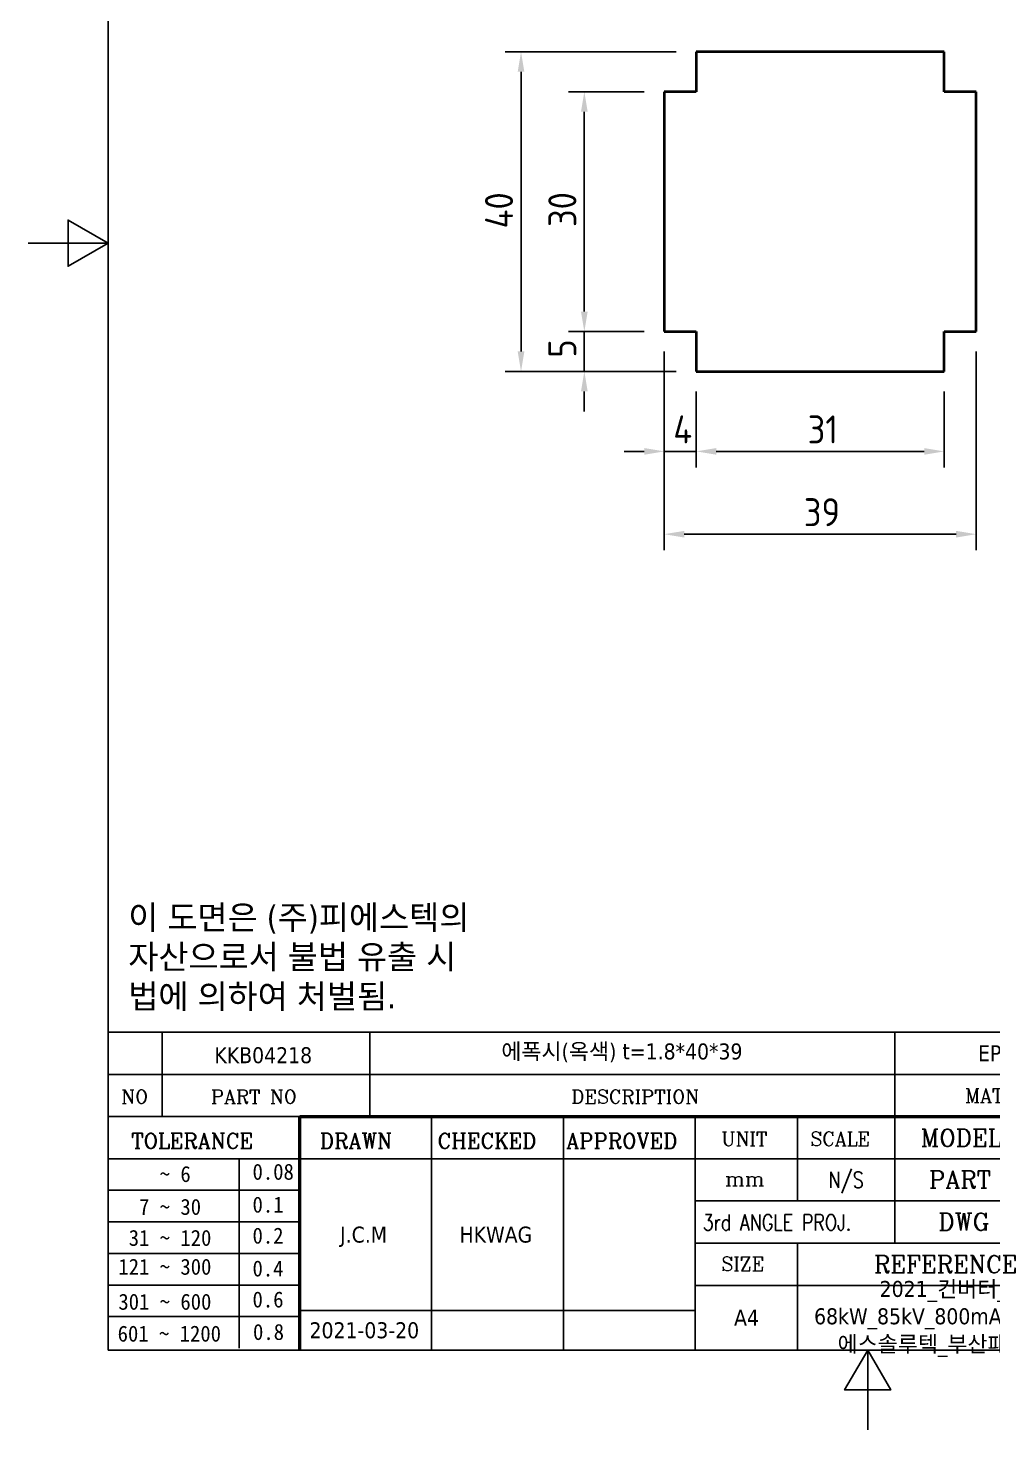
# Model space of a CAD drawing. Header units: millimetres. Extents: x 0 to 210, y 0 to 297.
# Drawn here: x 0 to 120.7, y 0 to 175.4 of the extents above; entities that cross this region are included whole.
import ezdxf
from ezdxf.enums import TextEntityAlignment as Align

# ---------------------------------------------------------------- set-up
doc = ezdxf.new("R2010")
doc.units = ezdxf.units.MM
doc.layers.get('0').update_dxf_attribs({"color": 3, "lineweight": 25, "true_color": 0x00ff00})
for name, color, linetype, lineweight, true_color in [('가시적인 것(ISO)', 3, 'Continuous', 40, 0x00ff00), ('기호(ISO)', 5, 'Continuous', 25, 0x0000ff), ('제목(ISO)', 5, 'Continuous', 50, 0x0000ff), ('치수(ISO)', 2, 'Continuous', 25, 0xffff00)]:
    doc.layers.add(name, color=color, linetype=linetype, lineweight=lineweight, true_color=true_color)
doc.layers.add('경계(ISO)', color=7, linetype='Continuous', lineweight=25)
doc.styles.add('HAN_291', font='')
doc.styles.add('RC_284', font='ROMANC.shx')
doc.styles.add('RC_287', font='ROMANC.shx')
doc.styles.add('RC_292', font='ROMANC.shx')
doc.styles.add('문자 텍스트_PSTEK_POSCO', font='isocp.shx')
doc.styles.add('치수 텍스트_PSTEK_POSCO', font='isocp.shx')
doc.styles.add('텍스트 스타일198', font='tahoma.ttf')
doc.styles.add('텍스트 스타일333', font='ROMANC.shx', dxfattribs={"width": 0.800000011920929})
doc.styles.get('HAN_291').set_extended_font_data('GulimChe')
doc.dimstyles.new('치수_PSTEK_POSCO', dxfattribs={"dimtxt": 3.5, "dimasz": 2.5, "dimexe": 2, "dimexo": 2.5, "dimgap": 1, "dimtad": 1, "dimrnd": 1e-08, "dimdsep": 46, "dimtxsty": '치수 텍스트_PSTEK_POSCO', "dimcen": 0.09, "dimdle": 10, "dimclrd": 7, "dimclre": 7, "dimclrt": 2, "dimadec": 1, "dimazin": 2, "dimtfac": 1, "dimtmove": 0, "dimatfit": 3, "dimfxl": 1, "dimtolj": 1, "dimlwd": -1, "dimlwe": -1, "dimarcsym": 0})

# ---------------------------------------------------------------- blocks, each defined once
blk = doc.blocks.new('경계 Default Border')
at = {"layer": '경계(ISO)', "flags": 128}
for points in [[(10, 10), (10, 287.0000076293945), (200, 287.0000076293945), (200, 10), (10, 10)], [(0, 148.5000038146973), (10, 148.5000038146973), (5, 151.3867473602295), (5, 145.6132507324219), (10, 148.5000038146973)], [(105, 0), (105, 10), (102.1132469177246, 5), (107.8867530822754, 5), (105, 10)]]:
    blk.add_lwpolyline(points, dxfattribs=at)
blk = doc.blocks.new('제목 블록 PSTEK')
at = {"color": 180, "true_color": 0x3f00ff}
for p, q in [((182.475792979055, 11.79100474011392), (182.4757929790549, 51.56524660363496)), ((182.4757929790549, 51.56524660363496), (372.4757929537551, 51.56524660363496)), ((189.2651435055721, 51.56524660363496), (189.2651435055722, 41.00524660363494)), ((215.2152739891528, 41.00524660363494), (215.2152739891528, 51.56524660363496)), ((280.8758854511282, 51.56524660363496), (280.8758854511282, 41.00524660363494)), ((182.475792979055, 46.2852466036349), (372.4757929537551, 46.28524660363492)), ((182.475792979055, 41.00524660363493), (206.451475290024, 41.00524660363493)), ((222.9401812389276, 11.79100474011392), (222.9401812389276, 41.00524660363494)), ((239.4288871878316, 11.79100474011392), (239.4288871878316, 41.00524660363494)), ((255.9175931367356, 11.79100474011392), (255.9175931367356, 41.00524660363494)), ((268.6918866058747, 41.00524660363494), (268.6918866058747, 30.44524660363498)), ((280.8758854511282, 41.00524660363494), (280.8758854511282, 25.16524660363502)), ((182.475792979055, 35.72524660363497), (206.451475290024, 35.72524660363497)), ((198.8621818849491, 12.02524660363491), (198.8621818849491, 35.72524660363497)), ((206.451475290024, 35.72524660363497), (372.4757929537551, 35.72524660363497)), ((182.475792979055, 31.77524660363492), (206.451475290024, 31.77524660363492)), ((255.917593136736, 30.44524660363498), (372.4757929537552, 30.44524660363501)), ((182.475792979055, 27.82524660363487), (206.451475290024, 27.82524660363487)), ((255.9175931367359, 25.16524660363502), (372.4757929537552, 25.165246603635)), ((268.6918866058744, 25.16524660363502), (268.6918866058744, 11.79100474011392)), ((182.475792979055, 23.87524660363505), (206.451475290024, 23.87524660363505)), ((182.475792979055, 19.92524660363478), (206.451475290024, 19.92524660363478)), ((255.9175931367359, 19.88524660363481), (310.0881549537553, 19.88524660363481)), ((182.475792979055, 15.97524660363496), (206.451475290024, 15.97524660363496)), ((206.451475290024, 16.74100474011396), (255.9175931367359, 16.74100474011396)), ((182.475792979055, 11.79100474011392), (372.4757929537551, 11.79100474011389))]:
    blk.add_line(p, q, dxfattribs=at)
at = {"color": 7, "lineweight": 50}
for p, q in [((206.4514752900237, 11.79100474011392), (206.4514752900237, 41.00524660363494)), ((206.451475290024, 41.00524660363494), (372.4757929537551, 41.00524660363496))]:
    blk.add_line(p, q, dxfattribs=at)
at = {"layer": '제목(ISO)', "lineweight": 18}
blk.add_line((182.475792979055, 35.72500474011393), (182.475792979055, 11.79100474011392), dxfattribs=at)
at = {"color": 2, "true_color": 0xffff00}
for s, height, style, p in [('NO', 1.742399930953979, 'RC_284', (184.135398793432, 42.62317362549192)), ('PART NO', 1.742399930953979, 'RC_284', (195.3359407378685, 42.62317362549192)), ('DESCRIPTION', 1.742399930953979, 'RC_284', (240.4025565652523, 42.62317362549192)), (' TOLERANCE', 1.899999976158142, 'RC_287', (184.0872874387979, 37.00893196870329)), ('DRAWN', 1.899999976158142, 'RC_287', (208.9766620976279, 37.00893196870329)), ('CHECKED', 1.899999976158142, 'RC_287', (223.6856844514997, 37.00893196870329)), ('APPROVED', 1.899999976158142, 'RC_287', (239.7795453577791, 37.00893196870329)), ('UNIT', 1.742399930953979, 'RC_284', (259.1652673287452, 37.34317362549218)), ('SCALE', 1.742399930953979, 'RC_284', (270.2934779252897, 37.34317362549218)), ('MODEL NAME', 2.178000062704086, 'RC_292', (284.096330289083, 37.25462520371384)), ('    ~ 6', 2.000000029802322, 'HAN_291', (183.7721304966814, 32.8176515608431)), ('0.08', 2.000000029802322, 'HAN_291', (200.5467345600617, 33.09873600004101)), ('mm', 1.742399930953979, 'RC_284', (259.6505418159997, 32.3543089683787)), ('PART NAME', 2.178000062704086, 'RC_292', (285.1416959765849, 32.03045329421792)), ('  7 ~ 30', 2.000000029802322, 'HAN_291', (183.7721304966814, 28.70538114822415)), ('0.1', 2.000000029802322, 'HAN_291', (200.5467345600617, 28.98646558742206)), (' DWG NO.', 2.178000062704086, 'RC_292', (284.8124284083233, 26.75045329421772)), (' 31 ~ 120', 2.000000029802322, 'HAN_291', (183.7721304966814, 24.82628181916237)), ('0.2', 2.000000029802322, 'HAN_291', (200.5467345600617, 25.10736625836028)), ('121 ~ 300', 2.000000029802322, 'HAN_291', (183.7721304966814, 21.21401206133254)), ('0.4', 2.000000029802322, 'HAN_291', (200.5467345600617, 20.99509650053045)), ('SIZE', 1.742399930953979, 'RC_284', (259.1652673287452, 21.69497768947366)), ('REFERENCE', 2.178000062704086, 'RC_292', (278.2741065029841, 21.43214925458022)), ('301 ~ 600', 2.000000029802322, 'HAN_291', (183.7721304966814, 16.83491273227077)), ('0.6', 2.000000029802322, 'HAN_291', (200.5467345600617, 17.11599717146868)), ('601 ~ 1200', 2.000000029802322, 'HAN_291', (183.6802025156883, 12.84759660881125)), ('0.8', 2.000000029802322, 'HAN_291', (200.6097246063884, 13.05732192299702))]:
    blk.add_text(s, height=height, dxfattribs=dict(at, style=style)).set_placement(p)
at = {"color": 2, "true_color": 0xffff00, "style": 'RC_284'}
blk.add_text('MATERIAL', height=1.742399930953979, dxfattribs=at).set_placement((295.4820202024417, 43.64524660363492), align=Align.MIDDLE_CENTER)
at = {"color": 7, "style": '텍스트 스타일333', "width": 0.7999999523162842}
blk.add_text('N/S', height=2.000000029802322, dxfattribs=at).set_placement((274.7838860285014, 33.08524660363496), align=Align.MIDDLE_CENTER)
at = {"color": 2, "true_color": 0xffff00, "style": '텍스트 스타일333', "width": 0.7999999523162842}
blk.add_text('3rd ANGLE PROJ.', height=2.000000029802322, dxfattribs=at).set_placement((256.8430306642954, 26.76148381654429))
at = {"layer": '제목(ISO)', "color": 7, "style": '텍스트 스타일198'}
for tag, p in [('부품_번호_001', (195.7843283186424, 47.68004260673702)), ('설명_001', (231.6628031039622, 48.15254984750509)), ('재질_001', (291.2778562985901, 47.92524659519488)), ("3._Q'TY_001", (312.7528515031639, 47.92524658873381)), ('질량\\P3;_001', (350.3046145979153, 48.1643332325385)), ('1._MODEL_NAME_001', (337.7973627190611, 37.34106929478932)), ('제목_001', (338.815685929185, 32.12268535370653)), ('부품_번호_001', (334.4435685718743, 26.8052465951949)), ('설계자_001', (211.4997234691996, 25.23312566343435)), ('점검자_001', (226.4283219502686, 25.23446884679021)), ('프로젝트_001', (278.9744245225954, 18.43818283951269)), ('시트_크기_001', (260.7634369704525, 14.8381256569732)), ('프로젝트_002', (270.7718971243607, 15.01430360086118)), ('작성_날짜_001', (207.6723224966676, 13.26600473167383)), ('프로젝트_003', (273.7136559043495, 11.55047762554502))]:
    blk.add_attdef(tag, p, '', height=2.000000029802322, dxfattribs=at)
for tag, p in [('4._COLOR', (327.6805273250926, 48.92524660363493)), ('엔지니어링_승인자', (247.673240162284, 26.23312567187446)), ('점검_날짜', (231.1845342133799, 14.26600474011394)), ('엔지니어링_승인_날짜', (247.6732401622839, 14.26600474011394))]:
    blk.add_attdef(tag, text='', height=2.000000029802322, dxfattribs=at).set_placement(p, align=Align.MIDDLE_CENTER)
blk = doc.blocks.new('*D22')
at = {"layer": 'Defpoints', "color": 0, "transparency": 16777216}
for p in [(79.56632958701134, 137.4385951485436), (83.56632958701134, 132.4385951485436), (83.56632958701134, 122.4385951485436)]:
    blk.add_point(p, dxfattribs=at)
at = {"layer": '치수(ISO)', "color": 7, "transparency": 16777216}
for p, q in [((79.56632958701134, 134.9385951485436), (79.56632958701134, 120.4385951485436)), ((83.56632958701134, 129.9385951485436), (83.56632958701134, 120.4385951485436)), ((77.06632958701134, 122.4385951485436), (74.56632958701134, 122.4385951485436)), ((79.56632958701134, 122.4385951485436), (83.56632958701134, 122.4385951485436)), ((86.06632958701134, 122.4385951485436), (88.56632958701134, 122.4385951485436))]:
    blk.add_line(p, q, dxfattribs=at)
for points in [[(77.06632958701134, 122.8552618152102), (77.06632958701134, 122.0219284818769), (79.56632958701134, 122.4385951485436)], [(86.06632958701134, 122.8552618152102), (86.06632958701134, 122.0219284818769), (83.56632958701134, 122.4385951485436)]]:
    blk.add_solid(points, dxfattribs=at)
at = {"layer": '치수(ISO)', "color": 2, "transparency": 16777216, "insert": (80.69132958701134, 125.1885951485436), "char_height": 3.5, "attachment_point": 4, "style": '치수 텍스트_PSTEK_POSCO'}
blk.add_mtext('\\A1;4', dxfattribs=at)
blk = doc.blocks.new('*D23')
at = {"layer": 'Defpoints', "color": 0, "transparency": 16777216}
for p in [(83.56632958701134, 132.4385951485436), (114.5663295870113, 132.4385951485436), (114.5663295870113, 122.4385951485436)]:
    blk.add_point(p, dxfattribs=at)
at = {"layer": '치수(ISO)', "color": 7, "transparency": 16777216}
for p, q in [((83.56632958701134, 129.9385951485436), (83.56632958701134, 120.4385951485436)), ((114.5663295870113, 129.9385951485436), (114.5663295870113, 120.4385951485436)), ((86.06632958701134, 122.4385951485436), (112.0663295870113, 122.4385951485436))]:
    blk.add_line(p, q, dxfattribs=at)
for points in [[(86.06632958701134, 122.8552618152102), (86.06632958701134, 122.0219284818769), (83.56632958701134, 122.4385951485436)], [(112.0663295870113, 122.8552618152102), (112.0663295870113, 122.0219284818769), (114.5663295870113, 122.4385951485436)]]:
    blk.add_solid(points, dxfattribs=at)
at = {"layer": '치수(ISO)', "color": 2, "transparency": 16777216, "insert": (97.49132958701132, 125.1885951485436), "char_height": 3.5, "attachment_point": 4, "style": '치수 텍스트_PSTEK_POSCO'}
blk.add_mtext('\\A1;31', dxfattribs=at)
blk = doc.blocks.new('*D24')
at = {"layer": 'Defpoints', "color": 0, "transparency": 16777216}
for p in [(79.56632958701134, 137.4385951485436), (118.5663295870113, 137.4385951485436), (79.56632958701134, 112.0777201523312)]:
    blk.add_point(p, dxfattribs=at)
at = {"layer": '치수(ISO)', "color": 7, "transparency": 16777216}
for p, q in [((79.56632958701134, 134.9385951485436), (79.56632958701134, 110.0777201523312)), ((118.5663295870113, 134.9385951485436), (118.5663295870113, 110.0777201523312)), ((116.0663295870113, 112.0777201523312), (82.06632958701134, 112.0777201523312))]:
    blk.add_line(p, q, dxfattribs=at)
for points in [[(82.06632958701134, 112.4943868189979), (82.06632958701134, 111.6610534856645), (79.56632958701134, 112.0777201523312)], [(116.0663295870113, 112.4943868189979), (116.0663295870113, 111.6610534856645), (118.5663295870113, 112.0777201523312)]]:
    blk.add_solid(points, dxfattribs=at)
at = {"layer": '치수(ISO)', "color": 2, "transparency": 16777216, "insert": (97.01604099875824, 114.8277201523312), "char_height": 3.5, "attachment_point": 4, "style": '치수 텍스트_PSTEK_POSCO'}
blk.add_mtext('\\A1;39', dxfattribs=at)
blk = doc.blocks.new('*D25')
at = {"layer": 'Defpoints', "color": 0, "transparency": 16777216}
for p in [(79.56632958701134, 167.4385951485436), (69.56632958701135, 137.4385951485436), (79.56632958701134, 137.4385951485436)]:
    blk.add_point(p, dxfattribs=at)
at = {"layer": '치수(ISO)', "color": 7, "transparency": 16777216}
for p, q in [((77.06632958701134, 167.4385951485436), (67.56632958701137, 167.4385951485436)), ((69.56632958701137, 164.9385951485436), (69.56632958701135, 139.9385951485436)), ((77.06632958701134, 137.4385951485436), (67.56632958701135, 137.4385951485436))]:
    blk.add_line(p, q, dxfattribs=at)
for points in [[(69.1496629203447, 164.9385951485436), (69.98299625367804, 164.9385951485436), (69.56632958701137, 167.4385951485436)], [(69.14966292034468, 139.9385951485436), (69.98299625367802, 139.9385951485436), (69.56632958701135, 137.4385951485436)]]:
    blk.add_solid(points, dxfattribs=at)
at = {"layer": '치수(ISO)', "color": 2, "transparency": 16777216, "insert": (66.81632958701134, 150.5122171957877), "char_height": 3.5, "attachment_point": 4, "rotation": 90, "style": '치수 텍스트_PSTEK_POSCO'}
blk.add_mtext('\\A1;30', dxfattribs=at)
blk = doc.blocks.new('*D26')
at = {"layer": 'Defpoints', "color": 0, "transparency": 16777216}
for p in [(69.56632958701135, 137.4385951485436), (79.56632958701134, 137.4385951485436), (83.56632958701134, 132.4385951485436)]:
    blk.add_point(p, dxfattribs=at)
at = {"layer": '치수(ISO)', "color": 7, "transparency": 16777216}
for p, q in [((69.56632958701135, 139.9385951485436), (69.56632958701135, 142.4385951485436)), ((77.06632958701134, 137.4385951485436), (67.56632958701135, 137.4385951485436)), ((69.56632958701135, 132.4385951485436), (69.56632958701135, 137.4385951485436)), ((81.06632958701134, 132.4385951485436), (67.56632958701135, 132.4385951485436)), ((69.56632958701135, 129.9385951485436), (69.56632958701135, 127.4385951485436))]:
    blk.add_line(p, q, dxfattribs=at)
for points in [[(69.14966292034468, 139.9385951485436), (69.98299625367802, 139.9385951485436), (69.56632958701135, 137.4385951485436)], [(69.14966292034468, 129.9385951485436), (69.98299625367802, 129.9385951485436), (69.56632958701135, 132.4385951485436)]]:
    blk.add_solid(points, dxfattribs=at)
at = {"layer": '치수(ISO)', "color": 2, "transparency": 16777216, "insert": (66.81632958701134, 134.1661077751283), "char_height": 3.5, "attachment_point": 4, "rotation": 90, "style": '치수 텍스트_PSTEK_POSCO'}
blk.add_mtext('\\A1;5', dxfattribs=at)
blk = doc.blocks.new('*D27')
at = {"layer": 'Defpoints', "color": 0, "transparency": 16777216}
for p in [(61.64904351310653, 172.4385951485436), (83.56632958701134, 172.4385951485436), (83.56632958701134, 132.4385951485436)]:
    blk.add_point(p, dxfattribs=at)
at = {"layer": '치수(ISO)', "color": 7, "transparency": 16777216}
for p, q in [((81.06632958701134, 172.4385951485436), (59.64904351310653, 172.4385951485436)), ((61.64904351310652, 134.9385951485436), (61.64904351310653, 169.9385951485436)), ((81.06632958701134, 132.4385951485436), (59.64904351310652, 132.4385951485436))]:
    blk.add_line(p, q, dxfattribs=at)
for points in [[(61.23237684643986, 169.9385951485436), (62.06571017977319, 169.9385951485436), (61.64904351310653, 172.4385951485436)], [(61.23237684643986, 134.9385951485436), (62.06571017977318, 134.9385951485436), (61.64904351310652, 132.4385951485436)]]:
    blk.add_solid(points, dxfattribs=at)
at = {"layer": '치수(ISO)', "color": 2, "transparency": 16777216, "insert": (58.8990435131065, 150.3372171957877), "char_height": 3.5, "attachment_point": 4, "rotation": 90, "style": '치수 텍스트_PSTEK_POSCO'}
blk.add_mtext('\\A1;40', dxfattribs=at)

msp = doc.modelspace()

# ---------------------------------------------------------------- linework, layer by layer
at = {"layer": '가시적인 것(ISO)'}
for p, q in [((83.56632958701132, 172.4385951485436), (83.56632958701132, 167.4385951485436)), ((114.5663295870113, 172.4385951485436), (83.56632958701132, 172.4385951485436)), ((114.5663295870113, 167.4385951485436), (114.5663295870113, 172.4385951485436)), ((79.56632958701132, 167.4385951485436), (79.56632958701134, 137.4385951485436)), ((83.56632958701132, 167.4385951485436), (79.56632958701132, 167.4385951485436)), ((118.5663295870113, 167.4385951485436), (114.5663295870113, 167.4385951485436)), ((118.5663295870113, 137.4385951485436), (118.5663295870113, 167.4385951485436)), ((79.56632958701134, 137.4385951485436), (83.56632958701134, 137.4385951485436)), ((83.56632958701134, 137.4385951485436), (83.56632958701134, 132.4385951485436)), ((114.5663295870113, 137.4385951485436), (118.5663295870113, 137.4385951485436)), ((114.5663295870113, 132.4385951485436), (114.5663295870113, 137.4385951485436)), ((83.56632958701134, 132.4385951485436), (114.5663295870113, 132.4385951485436))]:
    msp.add_line(p, q, dxfattribs=at)

# ---------------------------------------------------------------- block references
msp.add_blockref('경계 Default Border', (0, 0))
ref = msp.add_blockref('제목 블록 PSTEK', (-172.4757929537552, -1.791004740113895))
ref.add_attrib('설계자_001', 'J.C.M', (39.02393051544444, 23.44212092332045), dxfattribs={"layer": '제목(ISO)', "color": 7, "height": 2.000000029802322, "style": '텍스트 스타일198'})
ref.add_attrib('점검자_001', 'HKWAG', (53.95252899651337, 23.44346410667632), dxfattribs={"layer": '제목(ISO)', "color": 7, "height": 2.000000029802322, "style": '텍스트 스타일198'})
ref.add_attrib('프로젝트_001', '2021_컨버터_DC', (106.4986315688402, 16.64717809939879), dxfattribs={"layer": '제목(ISO)', "color": 7, "height": 2.000000029802322, "style": '텍스트 스타일198'})
ref.add_attrib('시트_크기_001', 'A4', (88.28764401669724, 13.04712091685931), dxfattribs={"layer": '제목(ISO)', "color": 7, "height": 2.000000029802322, "style": '텍스트 스타일198'})
ref.add_attrib('작성_날짜_001', '2021-03-20', (35.19652954291242, 11.47499999155994), dxfattribs={"layer": '제목(ISO)', "color": 7, "height": 2.000000029802322, "style": '텍스트 스타일198'})
ref.add_attrib('재질_001', 'EPOXY', (118.802063344835, 46.13424185508099), dxfattribs={"layer": '제목(ISO)', "color": 7, "height": 2.000000029802322, "style": '텍스트 스타일198'})
ref.add_attrib('설명_001', '에폭시(옥색) t=1.8*40*39', (59.18701015020704, 46.36154510739119), dxfattribs={"layer": '제목(ISO)', "color": 7, "height": 2.000000029802322, "style": '텍스트 스타일198'})
ref.add_attrib('부품_번호_001', 'KKB04218', (23.30853536488718, 45.88903786662313), dxfattribs={"layer": '제목(ISO)', "color": 7, "height": 2.000000029802322, "style": '텍스트 스타일198'})
ref.add_attrib('프로젝트_002', '68kW_85kV_800mA 집진기_피', (98.2961041706056, 13.22329886074729), dxfattribs={"layer": '제목(ISO)', "color": 7, "height": 2.000000029802322, "style": '텍스트 스타일198'})
ref.add_attrib('프로젝트_003', '에스솔루텍_부산패션단지', (101.2378629505943, 9.759472885431132), dxfattribs={"layer": '제목(ISO)', "color": 7, "height": 2.000000029802322, "style": '텍스트 스타일198'})

# ---------------------------------------------------------------- texts
at = {"layer": '기호(ISO)', "color": 7, "insert": (12.5345017592702, 59.03223318725009), "char_height": 3.00000011920929, "width": 60.84077827472761, "attachment_point": 4, "line_spacing_factor": 0.9878842234611511, "style": '문자 텍스트_PSTEK_POSCO'}
msp.add_mtext('{\\fTahoma|b0|i0;\\H3.0000;이 도면은 (주)피에스텍의\\P자산으로서 불법 유출 시 \\P법에 의하여 처벌됨.}', dxfattribs=at)

# ---------------------------------------------------------------- dimensions: what is measured, and where the dimension line sits
at = {"layer": '치수(ISO)', "color": 7}
for base, p1, p2, angle, override, picture, middle in [((61.64904351310653, 172.4385951485436), (83.56632958701134, 132.4385951485436), (83.56632958701134, 172.4385951485436), 270, {"dimdec": 2, "dimtp": 0, "dimtm": -0, "dimtdec": 2, "dimtofl": 0, "dimatfit": 1}, '*D27', (61.6490435131065, 152.4385951485436)), ((69.56632958701135, 137.4385951485436), (79.56632958701134, 167.4385951485436), (79.56632958701134, 137.4385951485436), 90, {"dimdec": 2, "dimtp": 0, "dimtm": -0, "dimtdec": 2, "dimtofl": 0, "dimatfit": 1}, '*D25', (69.56632958701134, 152.4385951485436)), ((69.56632958701135, 137.4385951485436), (83.56632958701134, 132.4385951485436), (79.56632958701134, 137.4385951485436), 270, {"dimdec": 2, "dimtp": 0, "dimtm": -0, "dimtdec": 2, "dimtofl": 1, "dimatfit": 1}, '*D26', (69.56632958701134, 134.9385951485436)), ((83.56632958701134, 122.4385951485436), (79.56632958701134, 137.4385951485436), (83.56632958701134, 132.4385951485436), 180, {"dimdec": 2, "dimtp": 0, "dimtm": -0, "dimtdec": 2, "dimtofl": 1, "dimatfit": 1}, '*D22', (81.56632958701134, 122.4385951485436)), ((114.5663295870113, 122.4385951485436), (83.56632958701134, 132.4385951485436), (114.5663295870113, 132.4385951485436), 180, {"dimdec": 2, "dimtp": 0, "dimtm": -0, "dimtdec": 2, "dimtofl": 0, "dimatfit": 1}, '*D23', (99.06632958701132, 122.4385951485436))]:
    dim = msp.add_linear_dim(base=base, p1=p1, p2=p2, angle=angle, dimstyle='치수_PSTEK_POSCO', override=override, dxfattribs=at)
    dim.commit()
    dim.dimension.update_dxf_attribs({"geometry": picture, "text_midpoint": middle, "dimtype": 160})
dim = msp.add_linear_dim(base=(79.56632958701134, 112.0777201523312), p1=(118.5663295870113, 137.4385951485436), p2=(79.56632958701134, 137.4385951485436), dimstyle='치수_PSTEK_POSCO', override={"dimdec": 2, "dimtp": 0, "dimtm": -0, "dimtdec": 2, "dimtofl": 0, "dimatfit": 1}, dxfattribs=at)
dim.commit()
dim.dimension.update_dxf_attribs({"geometry": '*D24', "text_midpoint": (99.06632958701132, 112.0777201523312), "dimtype": 160})

doc.saveas('drawing.dxf')
